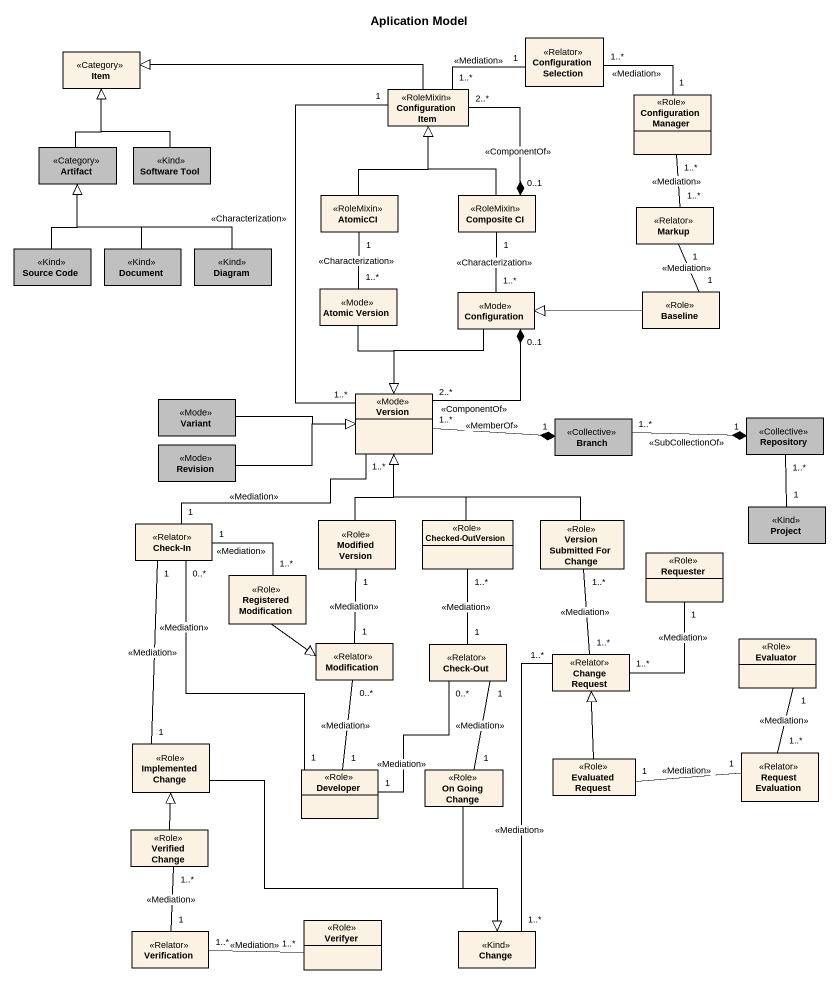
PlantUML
@startuml
title Aplication Model
hide circle
hide empty members
class Item <<Category>>
class "Configuration Selection" as Configuration_Selection <<Relator>>
class "Configuration Item" as Configuration_Item <<RoleMixin>>
class "Configuration Manager" as Configuration_Manager <<Role>>
class "Artifact" as Artifact_ <<Category>> #C0C0C0
class "Software Tool" as Software_Tool <<Kind>> #C0C0C0
class AtomicCI <<RoleMixin>>
class "Composite CI" as Composite_CI <<RoleMixin>>
class Markup <<Relator>>
class "Source Code" as Source_Code <<Kind>> #C0C0C0
class Document <<Kind>> #C0C0C0
class Diagram <<Kind>> #C0C0C0
class "Atomic Version" as Atomic_Version <<Mode>>
class Configuration <<Mode>>
class Baseline <<Role>>
class Variant <<Mode>> #C0C0C0
class Version <<Mode>>
class Branch <<Collective>> #C0C0C0
class Repository <<Collective>> #C0C0C0
class Revision <<Mode>> #C0C0C0
class Project <<Kind>> #C0C0C0
class "Check-In" as Check_In <<Relator>>
class "Modified Version" as Modified_Version <<Role>>
class "Checked-OutVersion" as Checked_OutVersion <<Role>>
class "Version Submitted For Change" as Version_Submitted_For_Change <<Role>>
class Requester <<Role>>
class "Registered Modification" as Registered_Modification <<Role>>
class Modification <<Relator>>
class "Check-Out" as Check_Out <<Relator>>
class "Change Request" as Change_Request <<Relator>>
class Evaluator <<Role>>
class "Implemented Change" as Implemented_Change <<Role>>
class Developer <<Role>>
class "On Going Change" as On_Going_Change <<Role>>
class "Evaluated Request" as Evaluated_Request <<Role>>
class "Request Evaluation" as Request_Evaluation <<Relator>>
class "Verified Change" as Verified_Change <<Role>>
class Verification <<Relator>>
class Verifyer <<Role>>
class Change <<Kind>>
Configuration_Selection "1" -left- "1..*" Configuration_Item : <<Mediation>>
Configuration_Selection "1..*" -right- "1" Configuration_Manager : <<Mediation>>
Configuration_Item -left-|> Item
Configuration_Manager "1..*" -- "1..*" Markup : <<Mediation>>
Artifact_ -up-|> Item
Software_Tool -up-|> Item
AtomicCI -up-|> Configuration_Item
Composite_CI "0..1" *-up- "2..*" Configuration_Item : <<ComponentOf>>
Composite_CI -up-|> Configuration_Item
Markup "1" -- "1" Baseline : <<Mediation>>
Source_Code -up-|> Artifact_
Document -up-|> Artifact_
Diagram -up-|> Artifact_
Atomic_Version "1..*" -up- "1" AtomicCI : <<Characterization>>
Atomic_Version --|> Version
Configuration "1..*" -up- "1" Composite_CI : <<Characterization>>
Configuration --|> Version
Configuration "0..1" *-- "2..*" Version : <<ComponentOf>>
Baseline -left-|> Configuration
Variant -right-|> Version
Version "1..*" -up- "1" Configuration_Item : <<Characterization>>
Version "1..*" -left- "1" Check_In : <<Mediation>>
Branch "1" *-left- "1..*" Version : <<MemberOf>>
Repository "1" *-left- "1..*" Branch : <<SubCollectionOf>>
Revision -right-|> Version
Project "1" -up- "1..*" Repository
Check_In "1" -- "1..*" Registered_Modification : <<Mediation>>
Check_In "1" -- "1" Implemented_Change : <<Mediation>>
Check_In "0..*" -- "1" Developer : <<Mediation>>
Modified_Version -up-|> Version
Checked_OutVersion -up-|> Version
Version_Submitted_For_Change -up-|> Version
Registered_Modification --|> Modification
Modification "1" -up- "1" Modified_Version : <<Mediation>>
Modification "0..*" -- "1" Developer : <<Mediation>>
Check_Out "1" -up- "1..*" Checked_OutVersion : <<Mediation>>
Check_Out "0..*" -- "1" Developer : <<Mediation>>
Check_Out "1" -- "1" On_Going_Change : <<Mediation>>
Change_Request "1..*" -up- "1..*" Version_Submitted_For_Change : <<Mediation>>
Change_Request "1..*" -up- "1" Requester : <<Mediation>>
Change_Request "1..*" -- "1..*" Change : <<Mediation>>
Implemented_Change -right-|> Change
On_Going_Change --|> Change
Evaluated_Request -up-|> Change_Request
Evaluated_Request "1" -right- "1" Request_Evaluation : <<Mediation>>
Request_Evaluation "1..*" -up- "1" Evaluator : <<Mediation>>
Verified_Change -up-|> Implemented_Change
Verification "1" -up- "1..*" Verified_Change : <<Mediation>>
Verifyer "1..*" -left- "1..*" Verification : <<Mediation>>
@enduml
